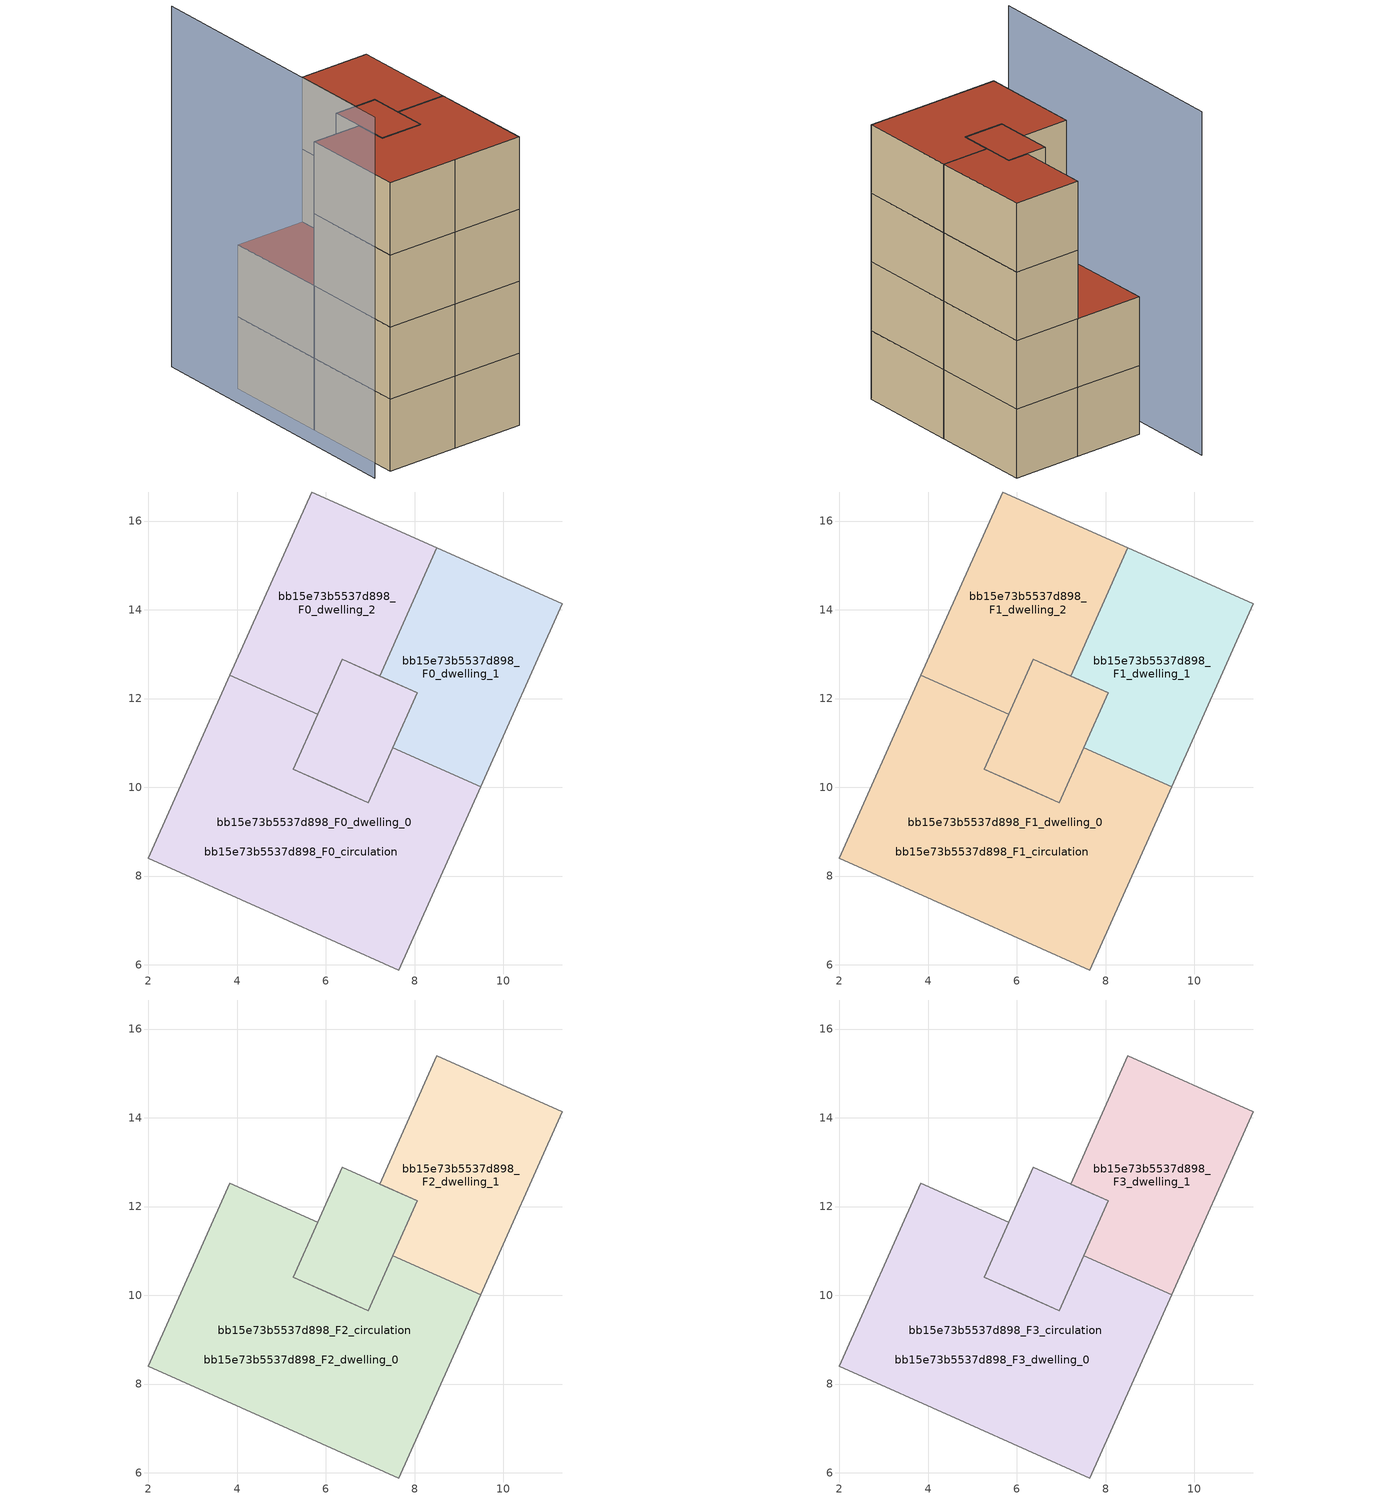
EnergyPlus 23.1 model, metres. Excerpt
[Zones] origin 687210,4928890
bb15e73b5537d898_F0_dwelling_0
 floor ground (EU_floor_Construction): 9.49,10.01 7.65,5.88 4.82,7.14 2,8.4 3.84,12.53 5.81,11.65 5.26,10.41 5.33,10.38 6.11,10.03 6.96,9.65 7.51,10.89 z0; 8.06,12.13 6.96,9.65 5.33,10.38 5.26,10.41 5.81,11.65 6.37,12.88 z0
 wall adiabatic (EU_wall_Construction): 3.84,12.53 2,8.4 4.82,7.14 7.65,5.88 9.49,10.01 7.51,10.89 6.96,9.65 6.11,10.03 5.26,10.41 5.81,11.65 z0:3
 wall to bb15e73b5537d898_F0_dwelling_2 (EU_wall_Construction): 5.81,11.65 3.84,12.53 z0:3
bb15e73b5537d898_F0_dwelling_1
 floor ground (EU_floor_Construction): 11.33,14.13 9.49,10.01 7.51,10.89 8.06,12.13 7.21,12.51 8.5,15.39 z0
 wall adiabatic (EU_wall_Construction): 7.21,12.51 8.06,12.13 7.51,10.89 9.49,10.01 11.33,14.13 8.5,15.39 z0:3
 wall to bb15e73b5537d898_F0_dwelling_2 (EU_wall_Construction): 8.5,15.39 7.21,12.51 z0:3
bb15e73b5537d898_F0_dwelling_2
 floor ground (EU_floor_Construction): 8.06,12.13 6.96,9.65 5.26,10.41 5.81,11.65 6.37,12.88 z0; 8.5,15.39 7.21,12.51 6.37,12.88 5.81,11.65 3.84,12.53 5.68,16.65 z0
 wall adiabatic (EU_wall_Construction): 8.5,15.39 5.68,16.65 3.84,12.53 / 5.81,11.65 6.37,12.88 7.21,12.51 z0:3
bb15e73b5537d898_F0_circulation
 floor ground (EU_floor_Construction): 9.49,10.01 7.65,5.88 4.82,7.14 2,8.4 3.84,12.53 5.81,11.65 5.26,10.41 5.83,10.16 6.11,10.03 6.96,9.65 7.51,10.89 z0; 8.06,12.13 6.96,9.65 5.33,10.38 5.26,10.41 5.81,11.65 6.37,12.88 z0; 8.5,15.39 7.21,12.51 6.37,12.88 5.81,11.65 3.84,12.53 5.68,16.65 z0
 wall adiabatic (EU_wall_Construction): 8.06,12.13 6.37,12.88 5.26,10.41 6.96,9.65 8.06,12.13 z0:3
bb15e73b5537d898_F1_dwelling_0
 floor to bb15e73b5537d898_F0_dwelling_0 (EU_floor_Construction): 9.49,10.01 7.65,5.88 4.82,7.14 2,8.4 3.84,12.53 5.81,11.65 5.26,10.41 5.33,10.38 6.11,10.03 6.96,9.65 7.51,10.89 z3; 8.06,12.13 7.51,10.89 6.96,9.65 6.11,10.03 5.33,10.38 5.26,10.41 5.81,11.65 6.37,12.88 z3
 wall adiabatic (EU_wall_Construction): 3.84,12.53 2,8.4 4.82,7.14 7.65,5.88 9.49,10.01 7.51,10.89 6.96,9.65 6.11,10.03 5.26,10.41 5.81,11.65 z3:6
 wall to bb15e73b5537d898_F1_dwelling_2 (EU_wall_Construction): 5.81,11.65 3.84,12.53 z3:6
bb15e73b5537d898_F1_dwelling_1
 floor to bb15e73b5537d898_F0_dwelling_1 (EU_floor_Construction): 11.33,14.13 9.49,10.01 7.51,10.89 8.06,12.13 7.21,12.51 8.5,15.39 z3
 wall adiabatic (EU_wall_Construction): 7.21,12.51 8.06,12.13 7.51,10.89 9.49,10.01 11.33,14.13 8.5,15.39 z3:6
 wall to bb15e73b5537d898_F1_dwelling_2 (EU_wall_Construction): 8.5,15.39 7.21,12.51 z3:6
bb15e73b5537d898_F1_dwelling_2
 floor to bb15e73b5537d898_F0_dwelling_2 (EU_floor_Construction): 8.5,15.39 7.21,12.51 6.37,12.88 5.81,11.65 3.84,12.53 5.68,16.65 z3; 8.06,12.13 6.96,9.65 5.26,10.41 5.81,11.65 6.37,12.88 7.21,12.51 z3
 wall adiabatic (EU_wall_Construction): 8.5,15.39 5.68,16.65 3.84,12.53 / 5.81,11.65 6.37,12.88 7.21,12.51 z3:6
 roof outside (EU_roof_Construction): 7.21,12.51 8.5,15.39 5.68,16.65 3.84,12.53 5.81,11.65 6.37,12.88 z6; 6.96,9.65 8.06,12.13 6.37,12.88 5.81,11.65 5.26,10.41 z6
bb15e73b5537d898_F1_circulation
 floor outside (EU_floor_Construction): 8.5,15.39 7.21,12.51 6.37,12.88 5.81,11.65 3.84,12.53 5.68,16.65 z3
 floor to bb15e73b5537d898_F0_circulation (EU_floor_Construction): 9.49,10.01 7.65,5.88 4.82,7.14 2,8.4 3.84,12.53 5.81,11.65 5.26,10.41 5.83,10.16 6.11,10.03 6.96,9.65 7.51,10.89 z3; 8.06,12.13 6.96,9.65 5.33,10.38 5.26,10.41 5.81,11.65 6.37,12.88 z3
 wall adiabatic (EU_wall_Construction): 8.06,12.13 6.37,12.88 5.26,10.41 6.96,9.65 8.06,12.13 z3:6
 roof outside (EU_floor_Construction): 7.21,12.51 8.5,15.39 5.68,16.65 3.84,12.53 5.81,11.65 6.37,12.88 z6
bb15e73b5537d898_F2_dwelling_0
 floor to bb15e73b5537d898_F1_dwelling_0 (EU_floor_Construction): 9.49,10.01 7.65,5.88 4.82,7.14 2,8.4 3.84,12.53 5.81,11.65 5.26,10.41 5.33,10.38 6.11,10.03 6.96,9.65 7.51,10.89 z6; 8.06,12.13 7.51,10.89 6.96,9.65 6.11,10.03 5.33,10.38 5.26,10.41 5.81,11.65 6.37,12.88 z6
 wall adiabatic (EU_wall_Construction): 6.96,9.65 6.11,10.03 5.26,10.41 5.81,11.65 3.84,12.53 2,8.4 4.82,7.14 7.65,5.88 9.49,10.01 7.51,10.89 6.96,9.65 z6:9
bb15e73b5537d898_F2_dwelling_1
 floor to bb15e73b5537d898_F1_dwelling_1 (EU_floor_Construction): 11.33,14.13 9.49,10.01 7.51,10.89 8.06,12.13 7.21,12.51 8.5,15.39 z6
 wall adiabatic (EU_wall_Construction): 9.49,10.01 11.33,14.13 8.5,15.39 7.21,12.51 8.06,12.13 7.51,10.89 9.49,10.01 z6:9
bb15e73b5537d898_F2_circulation
 floor to bb15e73b5537d898_F1_circulation (EU_floor_Construction): 9.49,10.01 7.65,5.88 4.82,7.14 2,8.4 3.84,12.53 5.81,11.65 5.26,10.41 5.83,10.16 6.11,10.03 6.96,9.65 7.51,10.89 z6; 8.06,12.13 6.96,9.65 5.33,10.38 5.26,10.41 5.81,11.65 6.37,12.88 z6
 wall adiabatic (EU_wall_Construction): 8.06,12.13 6.37,12.88 5.26,10.41 6.96,9.65 8.06,12.13 z6:9
bb15e73b5537d898_F3_dwelling_0
 floor to bb15e73b5537d898_F2_dwelling_0 (EU_floor_Construction): 9.49,10.01 7.65,5.88 4.82,7.14 2,8.4 3.84,12.53 5.81,11.65 5.26,10.41 5.33,10.38 6.11,10.03 6.96,9.65 7.51,10.89 z9; 8.06,12.13 7.51,10.89 6.96,9.65 6.11,10.03 5.33,10.38 5.26,10.41 5.81,11.65 6.37,12.88 z9
 wall adiabatic (EU_wall_Construction): 6.96,9.65 6.11,10.03 5.26,10.41 5.81,11.65 3.84,12.53 2,8.4 4.82,7.14 7.65,5.88 9.49,10.01 7.51,10.89 6.96,9.65 z9:12
 roof outside (EU_roof_Construction): 8.06,12.13 6.96,9.65 5.33,10.38 5.26,10.41 5.81,11.65 6.37,12.88 z12; 9.49,10.01 7.65,5.88 4.82,7.14 2,8.4 3.84,12.53 5.81,11.65 5.26,10.41 5.33,10.38 6.11,10.03 6.96,9.65 7.51,10.89 z12
bb15e73b5537d898_F3_dwelling_1
 floor to bb15e73b5537d898_F2_dwelling_1 (EU_floor_Construction): 11.33,14.13 9.49,10.01 7.51,10.89 8.06,12.13 7.21,12.51 8.5,15.39 z9
 wall adiabatic (EU_wall_Construction): 9.49,10.01 11.33,14.13 8.5,15.39 7.21,12.51 8.06,12.13 7.51,10.89 9.49,10.01 z9:12
 roof outside (EU_roof_Construction): 9.49,10.01 11.33,14.13 8.5,15.39 7.21,12.51 8.06,12.13 7.51,10.89 z12
bb15e73b5537d898_F3_circulation
 floor to bb15e73b5537d898_F2_circulation (EU_floor_Construction): 9.49,10.01 7.65,5.88 4.82,7.14 2,8.4 3.84,12.53 5.81,11.65 5.26,10.41 5.83,10.16 6.11,10.03 6.96,9.65 7.51,10.89 z9; 8.06,12.13 6.96,9.65 5.33,10.38 5.26,10.41 5.81,11.65 6.37,12.88 z9
 wall adiabatic (EU_wall_Construction): 8.06,12.13 6.37,12.88 5.26,10.41 6.96,9.65 8.06,12.13 z9:12
 roof outside (EU_roof_Construction): 8.06,12.13 6.96,9.65 5.33,10.38 5.26,10.41 5.81,11.65 6.37,12.88 z12; 9.49,10.01 7.65,5.88 4.82,7.14 2,8.4 3.84,12.53 5.81,11.65 5.26,10.41 5.33,10.38 6.11,10.03 6.96,9.65 7.51,10.89 z12
shading: 1.24,8.67 6.25,19.7 z0:15
[Building]
EU S2 Campaign: North Axis=0; Terrain=City; Solar Distribution=FullExterior
[Site:Location]
Bologna: Latitude=44.5; Longitude=11.25; Time Zone=1; Elevation=37
[SizingPeriod:WeatherFileDays]
AnnualSizingPeriod: Begin Month=1; Begin Day of Month=1; End Month=12; End Day of Month=31; Day of Week for Start Day=Monday; Use Weather File Daylight Saving Period=No; Use Weather File Rain and Snow Indicators=No
[MATERIAL]
EU_InternalMass_Material: Roughness=MediumRough; Thickness=0.1; Conductivity=1; Density=1800; Specific Heat=900; Thermal Absorptance=0.9; Solar Absorptance=0.7; Visible Absorptance=0.7
[MATERIAL:NOMASS] Roughness=MediumRough; Thermal Absorptance=0.9; Solar Absorptance=0.7; Visible Absorptance=0.7
Name | Thermal Resistance
EU_wall_NoMass | 0.818544
EU_roof_NoMass | 0.6448
EU_floor_NoMass | 0.806
[CONSTRUCTION]
EU_wall_Construction: EU_wall_NoMass
EU_roof_Construction: EU_roof_NoMass
EU_floor_Construction: EU_floor_NoMass
EU_InternalMass_Construction: EU_InternalMass_Material
[ZONE] Type=1; Multiplier=1; Ceiling Height=autocalculate; Floor Area=autocalculate; Part of Total Floor Area=Yes
Name | Volume
bb15e73b5537d898_F0_dwelling_0 | 91.4084
bb15e73b5537d898_F1_dwelling_0; bb15e73b5537d898_F2_dwelling_0; bb15e73b5537d898_F3_dwelling_0; bb15e73b5537d898_F3_circulation | 91.4092
bb15e73b5537d898_F0_dwelling_1; bb15e73b5537d898_F1_dwelling_1; bb15e73b5537d898_F2_dwelling_1; bb15e73b5537d898_F3_dwelling_1 | 38.1577
bb15e73b5537d898_F0_dwelling_2 | 53.2507
bb15e73b5537d898_F1_dwelling_2 | 53.2522
bb15e73b5537d898_F0_circulation; bb15e73b5537d898_F1_circulation | 129.565
bb15e73b5537d898_F2_circulation | 91.4077
[INTERNALMASS] Construction=EU_InternalMass_Construction
Name | Zone or ZoneList | Surface Area
bb15e73b5537d898_F0_dwelling_0_EU_InternalMass | bb15e73b5537d898_F0_dwelling_0 | 25.4379
bb15e73b5537d898_F0_dwelling_1_EU_InternalMass | bb15e73b5537d898_F0_dwelling_1 | 12.719
bb15e73b5537d898_F0_dwelling_2_EU_InternalMass | bb15e73b5537d898_F0_dwelling_2 | 12.719
bb15e73b5537d898_F1_dwelling_0_EU_InternalMass | bb15e73b5537d898_F1_dwelling_0 | 25.4379
bb15e73b5537d898_F1_dwelling_1_EU_InternalMass | bb15e73b5537d898_F1_dwelling_1 | 12.719
bb15e73b5537d898_F1_dwelling_2_EU_InternalMass | bb15e73b5537d898_F1_dwelling_2 | 12.719
bb15e73b5537d898_F2_dwelling_0_EU_InternalMass | bb15e73b5537d898_F2_dwelling_0 | 25.4379
bb15e73b5537d898_F2_dwelling_1_EU_InternalMass | bb15e73b5537d898_F2_dwelling_1 | 25.4379
bb15e73b5537d898_F3_dwelling_0_EU_InternalMass | bb15e73b5537d898_F3_dwelling_0 | 25.4379
bb15e73b5537d898_F3_dwelling_1_EU_InternalMass | bb15e73b5537d898_F3_dwelling_1 | 25.4379
[OTHEREQUIPMENT] Fuel Type=Electricity; Design Level Calculation Method=Watts/Area; Power per Zone Floor Area=1; Fraction Latent=0; Fraction Radiant=0; Fraction Lost=0; Carbon Dioxide Generation Rate=0; EndUse Subcategory=EU_Step8_InternalGains
Name | Zone or ZoneList or Space or SpaceList | Schedule
EU_Step8_InternalGain_bb15e73b5537d898_F0_dwelling_0_f000 | bb15e73b5537d898_F0_dwelling_0 | EU_Step8_GainSchedule_bb15e73b5537d898_F0_dwelling_0_f000
EU_Step8_InternalGain_bb15e73b5537d898_F0_dwelling_1_f000 | bb15e73b5537d898_F0_dwelling_1 | EU_Step8_GainSchedule_bb15e73b5537d898_F0_dwelling_1_f000
EU_Step8_InternalGain_bb15e73b5537d898_F0_dwelling_2_f000 | bb15e73b5537d898_F0_dwelling_2 | EU_Step8_GainSchedule_bb15e73b5537d898_F0_dwelling_2_f000
EU_Step8_InternalGain_bb15e73b5537d898_F1_dwelling_0_f000 | bb15e73b5537d898_F1_dwelling_0 | EU_Step8_GainSchedule_bb15e73b5537d898_F1_dwelling_0_f000
EU_Step8_InternalGain_bb15e73b5537d898_F1_dwelling_1_f000 | bb15e73b5537d898_F1_dwelling_1 | EU_Step8_GainSchedule_bb15e73b5537d898_F1_dwelling_1_f000
EU_Step8_InternalGain_bb15e73b5537d898_F1_dwelling_2_f000 | bb15e73b5537d898_F1_dwelling_2 | EU_Step8_GainSchedule_bb15e73b5537d898_F1_dwelling_2_f000
EU_Step8_InternalGain_bb15e73b5537d898_F2_dwelling_0_f000 | bb15e73b5537d898_F2_dwelling_0 | EU_Step8_GainSchedule_bb15e73b5537d898_F2_dwelling_0_f000
EU_Step8_InternalGain_bb15e73b5537d898_F2_dwelling_1_f000 | bb15e73b5537d898_F2_dwelling_1 | EU_Step8_GainSchedule_bb15e73b5537d898_F2_dwelling_1_f000
EU_Step8_InternalGain_bb15e73b5537d898_F3_dwelling_0_f000 | bb15e73b5537d898_F3_dwelling_0 | EU_Step8_GainSchedule_bb15e73b5537d898_F3_dwelling_0_f000
EU_Step8_InternalGain_bb15e73b5537d898_F3_dwelling_1_f000 | bb15e73b5537d898_F3_dwelling_1 | EU_Step8_GainSchedule_bb15e73b5537d898_F3_dwelling_1_f000
[ZONEINFILTRATION:DESIGNFLOWRATE] Schedule=EU_AlwaysOn; Design Flow Rate Calculation Method=Flow/Area; Flow Rate per Floor Area=0.0005; Constant Term Coefficient=1; Temperature Term Coefficient=0; Velocity Term Coefficient=0; Velocity Squared Term Coefficient=0
Name | Zone or ZoneList or Space or SpaceList
EU_Circulation_Infiltration_bb15e73b5537d898_F0_circulation | bb15e73b5537d898_F0_circulation
EU_Circulation_Infiltration_bb15e73b5537d898_F1_circulation | bb15e73b5537d898_F1_circulation
EU_Circulation_Infiltration_bb15e73b5537d898_F2_circulation | bb15e73b5537d898_F2_circulation
EU_Circulation_Infiltration_bb15e73b5537d898_F3_circulation | bb15e73b5537d898_F3_circulation
[ZONEVENTILATION:DESIGNFLOWRATE] Schedule=EU_AlwaysOn; Design Flow Rate Calculation Method=AirChanges/Hour; Air Changes per Hour=0.708969; Ventilation Type=Natural; Fan Pressure Rise=0; Fan Total Efficiency=1; Constant Term Coefficient=1; Temperature Term Coefficient=0; Velocity Term Coefficient=0; Velocity Squared Term Coefficient=0; Minimum Indoor Temperature=-100; Maximum Indoor Temperature=100; Delta Temperature=-100; Minimum Outdoor Temperature=-100; Maximum Outdoor Temperature=100; Maximum Wind Speed=40
Name | Zone or ZoneList or Space or SpaceList
EU_ConstantAir_bb15e73b5537d898_F0_dwelling_0 | bb15e73b5537d898_F0_dwelling_0
EU_ConstantAir_bb15e73b5537d898_F0_dwelling_1 | bb15e73b5537d898_F0_dwelling_1
EU_ConstantAir_bb15e73b5537d898_F0_dwelling_2 | bb15e73b5537d898_F0_dwelling_2
EU_ConstantAir_bb15e73b5537d898_F1_dwelling_0 | bb15e73b5537d898_F1_dwelling_0
EU_ConstantAir_bb15e73b5537d898_F1_dwelling_1 | bb15e73b5537d898_F1_dwelling_1
EU_ConstantAir_bb15e73b5537d898_F1_dwelling_2 | bb15e73b5537d898_F1_dwelling_2
EU_ConstantAir_bb15e73b5537d898_F2_dwelling_0 | bb15e73b5537d898_F2_dwelling_0
EU_ConstantAir_bb15e73b5537d898_F2_dwelling_1 | bb15e73b5537d898_F2_dwelling_1
EU_ConstantAir_bb15e73b5537d898_F3_dwelling_0 | bb15e73b5537d898_F3_dwelling_0
EU_ConstantAir_bb15e73b5537d898_F3_dwelling_1 | bb15e73b5537d898_F3_dwelling_1
[HVACTEMPLATE:THERMOSTAT] Constant Heating Setpoint=20; Constant Cooling Setpoint=50
EU_HeatOnly_bb15e73b5537d898_F0_dwelling_0; EU_HeatOnly_bb15e73b5537d898_F0_dwelling_1; EU_HeatOnly_bb15e73b5537d898_F0_dwelling_2; EU_HeatOnly_bb15e73b5537d898_F1_dwelling_0; EU_HeatOnly_bb15e73b5537d898_F1_dwelling_1; EU_HeatOnly_bb15e73b5537d898_F1_dwelling_2; EU_HeatOnly_bb15e73b5537d898_F2_dwelling_0; EU_HeatOnly_bb15e73b5537d898_F2_dwelling_1; EU_HeatOnly_bb15e73b5537d898_F3_dwelling_0; EU_HeatOnly_bb15e73b5537d898_F3_dwelling_1
[HVACTEMPLATE:ZONE:IDEALLOADSAIRSYSTEM] System Availability Schedule=EU_AlwaysOn; Maximum Heating Supply Air Temperature=50; Minimum Cooling Supply Air Temperature=13; Maximum Heating Supply Air Humidity Ratio=0.0156; Minimum Cooling Supply Air Humidity Ratio=0.0077; Heating Limit=NoLimit; Cooling Limit=NoLimit; Heating Availability Schedule=EU_AlwaysOn; Cooling Availability Schedule=EU_CoolingOff; Dehumidification Control Type=ConstantSensibleHeatRatio; Cooling Sensible Heat Ratio=0.7; Dehumidification Setpoint=60; Humidification Control Type=None; Humidification Setpoint=30; Outdoor Air Method=None; Outdoor Air Flow Rate per Person=0.00944; Outdoor Air Flow Rate per Zone Floor Area=0; Outdoor Air Flow Rate per Zone=0; Demand Controlled Ventilation Type=None; Outdoor Air Economizer Type=NoEconomizer; Heat Recovery Type=None; Sensible Heat Recovery Effectiveness=0.7; Latent Heat Recovery Effectiveness=0.65
Name | Template Thermostat
bb15e73b5537d898_F0_dwelling_0 | EU_HeatOnly_bb15e73b5537d898_F0_dwelling_0
bb15e73b5537d898_F0_dwelling_1 | EU_HeatOnly_bb15e73b5537d898_F0_dwelling_1
bb15e73b5537d898_F0_dwelling_2 | EU_HeatOnly_bb15e73b5537d898_F0_dwelling_2
bb15e73b5537d898_F1_dwelling_0 | EU_HeatOnly_bb15e73b5537d898_F1_dwelling_0
bb15e73b5537d898_F1_dwelling_1 | EU_HeatOnly_bb15e73b5537d898_F1_dwelling_1
bb15e73b5537d898_F1_dwelling_2 | EU_HeatOnly_bb15e73b5537d898_F1_dwelling_2
bb15e73b5537d898_F2_dwelling_0 | EU_HeatOnly_bb15e73b5537d898_F2_dwelling_0
bb15e73b5537d898_F2_dwelling_1 | EU_HeatOnly_bb15e73b5537d898_F2_dwelling_1
bb15e73b5537d898_F3_dwelling_0 | EU_HeatOnly_bb15e73b5537d898_F3_dwelling_0
bb15e73b5537d898_F3_dwelling_1 | EU_HeatOnly_bb15e73b5537d898_F3_dwelling_1
[SIZING:ZONE] Zone Cooling Design Supply Air Temperature Input Method=SupplyAirTemperature; Zone Cooling Design Supply Air Temperature=13; Zone Heating Design Supply Air Temperature Input Method=SupplyAirTemperature; Zone Heating Design Supply Air Temperature=50; Zone Cooling Design Supply Air Humidity Ratio=0.008; Zone Heating Design Supply Air Humidity Ratio=0.008; Cooling Design Air Flow Method=DesignDay; Cooling Design Air Flow Rate=0; Cooling Minimum Air Flow per Zone Floor Area=0.000762; Cooling Minimum Air Flow=0; Cooling Minimum Air Flow Fraction=0.2; Heating Design Air Flow Method=DesignDay; Heating Design Air Flow Rate=0; Heating Maximum Air Flow per Zone Floor Area=0.002032; Heating Maximum Air Flow=0.141576; Heating Maximum Air Flow Fraction=0.3; Account for Dedicated Outdoor Air System=No; Dedicated Outdoor Air System Control Strategy=NeutralSupplyAir; Dedicated Outdoor Air Low Setpoint Temperature for Design=autosize; Dedicated Outdoor Air High Setpoint Temperature for Design=autosize; Zone Load Sizing Method=Sensible Load Only No Latent Load; Zone Latent Cooling Design Supply Air Humidity Ratio Input Method=HumidityRatioDifference; Zone Cooling Design Supply Air Humidity Ratio Difference=0.005; Zone Latent Heating Design Supply Air Humidity Ratio Input Method=HumidityRatioDifference; Zone Humidification Design Supply Air Humidity Ratio Difference=0.005
bb15e73b5537d898_F0_dwelling_0; bb15e73b5537d898_F0_dwelling_1; bb15e73b5537d898_F0_dwelling_2; bb15e73b5537d898_F1_dwelling_0; bb15e73b5537d898_F1_dwelling_1; bb15e73b5537d898_F1_dwelling_2; bb15e73b5537d898_F2_dwelling_0; bb15e73b5537d898_F2_dwelling_1; bb15e73b5537d898_F3_dwelling_0; bb15e73b5537d898_F3_dwelling_1
[SCHEDULE:CONSTANT]
Name | Hourly Value
EU_AlwaysOn | 1
EU_CoolingOff | 0
[SCHEDULE:FILE] Column Number=1; Rows to Skip at Top=0; Number of Hours of Data=8760; Column Separator=Comma; Interpolate to Timestep=No; Minutes per Item=60; Adjust Schedule for Daylight Savings=Yes
Name | File
EU_Step8_GainSchedule_bb15e73b5537d898_F0_dwelling_0_f000 | ../../schedules/bb15e73b5537d898/bb15e73b5537d898_F0_dwelling_0_f000_gain.csv
EU_Step8_GainSchedule_bb15e73b5537d898_F0_dwelling_1_f000 | ../../schedules/bb15e73b5537d898/bb15e73b5537d898_F0_dwelling_1_f000_gain.csv
EU_Step8_GainSchedule_bb15e73b5537d898_F0_dwelling_2_f000 | ../../schedules/bb15e73b5537d898/bb15e73b5537d898_F0_dwelling_2_f000_gain.csv
EU_Step8_GainSchedule_bb15e73b5537d898_F1_dwelling_0_f000 | ../../schedules/bb15e73b5537d898/bb15e73b5537d898_F1_dwelling_0_f000_gain.csv
EU_Step8_GainSchedule_bb15e73b5537d898_F1_dwelling_1_f000 | ../../schedules/bb15e73b5537d898/bb15e73b5537d898_F1_dwelling_1_f000_gain.csv
EU_Step8_GainSchedule_bb15e73b5537d898_F1_dwelling_2_f000 | ../../schedules/bb15e73b5537d898/bb15e73b5537d898_F1_dwelling_2_f000_gain.csv
EU_Step8_GainSchedule_bb15e73b5537d898_F2_dwelling_0_f000 | ../../schedules/bb15e73b5537d898/bb15e73b5537d898_F2_dwelling_0_f000_gain.csv
EU_Step8_GainSchedule_bb15e73b5537d898_F2_dwelling_1_f000 | ../../schedules/bb15e73b5537d898/bb15e73b5537d898_F2_dwelling_1_f000_gain.csv
EU_Step8_GainSchedule_bb15e73b5537d898_F3_dwelling_0_f000 | ../../schedules/bb15e73b5537d898/bb15e73b5537d898_F3_dwelling_0_f000_gain.csv
EU_Step8_GainSchedule_bb15e73b5537d898_F3_dwelling_1_f000 | ../../schedules/bb15e73b5537d898/bb15e73b5537d898_F3_dwelling_1_f000_gain.csv
